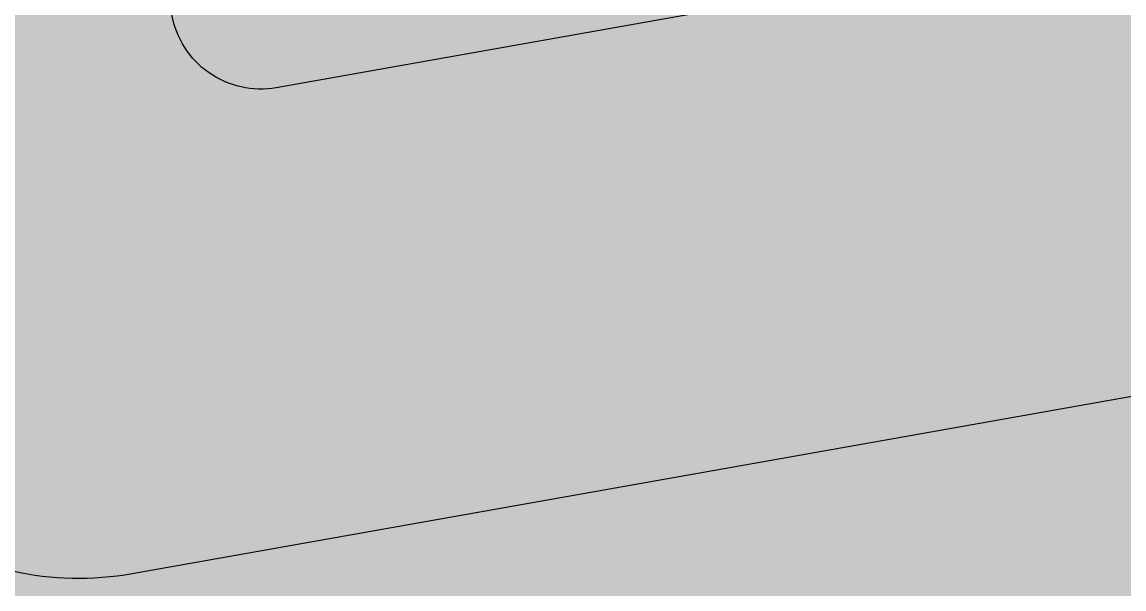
# Model space of a CAD drawing. Header units: millimetres. Extents: x 0 to 627661, y -95767 to 300888.
# Drawn here: x 508976.305 to 508980.036, y 25965.265 to 25967.183 of the extents above; entities that cross this region are included whole.
import ezdxf
from ezdxf.enums import TextEntityAlignment as Align

# ---------------------------------------------------------------- set-up
doc = ezdxf.new("R2018")
doc.units = ezdxf.units.MM
for name, color, linetype, lineweight in [('АР_Маркер экспликации', 239, 'Continuous', 13), ('АР_Номер помещения', 250, 'Continuous', 9), ('АР_Размеры', 175, 'Continuous', 9), ('АР_Сущ Несущая стена', 250, 'Continuous', 50)]:
    doc.layers.add(name, color=color, linetype=linetype, lineweight=lineweight)
doc.layers.add('АР_Названия помещений', color=124, linetype='Continuous', lineweight=5, plot=False)
doc.layers.add('АР_Помещения_площадь', color=19, linetype='Continuous', lineweight=9, plot=False)
doc.styles.add('ISOCPEUR', font='', dxfattribs={"height": 250})
doc.styles.get("Standard").update_dxf_attribs({"font": 'GOST.TTF'})
doc.styles.get('ISOCPEUR').set_extended_font_data('ISOCPEUR', italic=True)

# ---------------------------------------------------------------- blocks, each defined once
blk = doc.blocks.new('*U236')
at = {"color": 7, "style": 'ISOCPEUR', "width": 0.7, "flags": 1}
blk.add_attdef('КАТЕГОРИЯ', (-499.1655, -2092.1864), '', height=250, dxfattribs=at)
at = {"layer": 'АР_Номер помещения', "color": 7, "style": 'ISOCPEUR', "width": 0.7}
blk.add_attdef('НОМЕР_ПОМЕЩЕНИЯ', text='', height=300, dxfattribs=at).set_placement((-13874.5004, 6637.5515), align=Align.MIDDLE_CENTER)
at = {"layer": 'АР_Помещения_площадь', "color": 7, "lineweight": 30, "width": 0.7, "flags": 104}
blk.add_attdef('ИМЯ_ПОМЕЩЕНИЯ', text='', height=100, dxfattribs=at).set_placement((157.6277, 1217.1414), align=Align.MIDDLE_CENTER)
at = {"layer": 'АР_Помещения_площадь', "color": 7, "style": 'ISOCPEUR', "width": 0.7}
blk.add_attdef('ПЛОЩАДЬ_ПОМЕЩЕНИЯ', text='', height=200, dxfattribs=at).set_placement((-12654.5821, 407.6716), align=Align.MIDDLE_RIGHT)
blk = doc.blocks.new('*U234')
at = {"color": 7, "style": 'ISOCPEUR', "width": 0.7, "flags": 1}
blk.add_attdef('КАТЕГОРИЯ', (-499.1655, -2092.1864), '', height=250, dxfattribs=at)
at = {"layer": 'АР_Номер помещения', "color": 7, "style": 'ISOCPEUR', "width": 0.7}
blk.add_attdef('НОМЕР_ПОМЕЩЕНИЯ', text='', height=300, dxfattribs=at).set_placement((-17424.9012, 1870.773), align=Align.MIDDLE_CENTER)
at = {"layer": 'АР_Помещения_площадь', "color": 7, "lineweight": 30, "width": 0.7, "flags": 104}
blk.add_attdef('ИМЯ_ПОМЕЩЕНИЯ', text='', height=100, dxfattribs=at).set_placement((157.6277, 1217.1414), align=Align.MIDDLE_CENTER)
at = {"layer": 'АР_Помещения_площадь', "color": 7, "style": 'ISOCPEUR', "width": 0.7}
blk.add_attdef('ПЛОЩАДЬ_ПОМЕЩЕНИЯ', text='', height=200, dxfattribs=at).set_placement((-12452.8113, 399.3563), align=Align.MIDDLE_RIGHT)

msp = doc.modelspace()

# ---------------------------------------------------------------- linework, layer by layer
at = {"layer": 'АР_Размеры', "color": 5, "lineweight": 9, "ltscale": 100, "transparency": 33554687}
for points in [[(508983.7685, 25968.1311), (508977.1657, 25966.9609, -0.414362), (508976.8124, 25967.2078), (508976.4081, 25969.4888), (508977.3685, 25969.659), (508977.2621, 25970.2592), (508976.6968, 25970.6544), (508937.0747, 25963.6318)], [(508983.7685, 25968.1311), (508977.1657, 25966.9609, -0.414362), (508976.8124, 25967.2078), (508976.4081, 25969.4888), (508977.3685, 25969.659), (508977.2621, 25970.2592), (508976.6968, 25970.6544), (508937.0747, 25963.6318)], [(508983.7685, 25968.1311), (508977.1657, 25966.9609, -0.414362), (508976.8124, 25967.2078), (508976.4081, 25969.4888), (508977.3685, 25969.659), (508977.2621, 25970.2592), (508976.6968, 25970.6544), (508937.0747, 25963.6318)], [(508983.7685, 25968.1311), (508977.1657, 25966.9609, -0.414362), (508976.8124, 25967.2078), (508976.4081, 25969.4888), (508977.3685, 25969.659), (508977.2621, 25970.2592), (508976.6968, 25970.6544), (508937.0747, 25963.6318)], [(508983.7685, 25968.1311), (508977.1657, 25966.9609, -0.414362), (508976.8124, 25967.2078), (508976.4081, 25969.4888), (508977.3685, 25969.659), (508977.2621, 25970.2592), (508976.6968, 25970.6544), (508937.0747, 25963.6318)], [(508983.7685, 25968.1311), (508977.1657, 25966.9609, -0.414362), (508976.8124, 25967.2078), (508976.4081, 25969.4888), (508977.3685, 25969.659), (508977.2621, 25970.2592), (508976.6968, 25970.6544), (508937.0747, 25963.6318)], [(508983.7685, 25968.1311), (508977.1657, 25966.9609, -0.414362), (508976.8124, 25967.2078), (508976.4081, 25969.4888), (508977.3685, 25969.659), (508977.2621, 25970.2592), (508976.6968, 25970.6544), (508937.0747, 25963.6318)], [(508983.7685, 25968.1311), (508977.1657, 25966.9609, -0.414362), (508976.8124, 25967.2078), (508976.4081, 25969.4888), (508977.3685, 25969.659), (508977.2621, 25970.2592), (508976.6968, 25970.6544), (508937.0747, 25963.6318)], [(508983.7685, 25968.1311), (508977.1657, 25966.9609, -0.414362), (508976.8124, 25967.2078), (508976.4081, 25969.4888), (508977.3685, 25969.659), (508977.2621, 25970.2592), (508976.6968, 25970.6544), (508937.0747, 25963.6318)], [(508983.7685, 25968.1311), (508977.1657, 25966.9609, -0.414362), (508976.8124, 25967.2078), (508976.4081, 25969.4888), (508977.3685, 25969.659), (508977.2621, 25970.2592), (508976.6968, 25970.6544), (508937.0747, 25963.6318)], [(508983.7685, 25968.1311), (508977.1657, 25966.9609, -0.414362), (508976.8124, 25967.2078), (508976.4081, 25969.4888), (508977.3685, 25969.659), (508977.2621, 25970.2592), (508976.6968, 25970.6544), (508937.0747, 25963.6318)], [(508983.7685, 25968.1311), (508977.1657, 25966.9609, -0.414362), (508976.8124, 25967.2078), (508976.4081, 25969.4888), (508977.3685, 25969.659), (508977.2621, 25970.2592), (508976.6968, 25970.6544), (508937.0747, 25963.6318)], [(508983.7685, 25968.1311), (508977.1657, 25966.9609, -0.414362), (508976.8124, 25967.2078), (508976.4081, 25969.4888), (508977.3685, 25969.659), (508977.2621, 25970.2592), (508976.6968, 25970.6544), (508937.0747, 25963.6318)], [(508983.7685, 25968.1311), (508977.1657, 25966.9609, -0.414362), (508976.8124, 25967.2078), (508976.4081, 25969.4888), (508977.3685, 25969.659), (508977.2621, 25970.2592), (508976.6968, 25970.6544), (508937.0747, 25963.6318)], [(508983.7685, 25968.1311), (508977.1657, 25966.9609, -0.414362), (508976.8124, 25967.2078), (508976.4081, 25969.4888), (508977.3685, 25969.659), (508977.2621, 25970.2592), (508976.6968, 25970.6544), (508937.0747, 25963.6318)], [(508983.7685, 25968.1311), (508977.1657, 25966.9609, -0.414362), (508976.8124, 25967.2078), (508976.4081, 25969.4888), (508977.3685, 25969.659), (508977.2621, 25970.2592), (508976.6968, 25970.6544), (508937.0747, 25963.6318)], [(508983.7685, 25968.1311), (508977.1657, 25966.9609, -0.414362), (508976.8124, 25967.2078), (508976.4081, 25969.4888), (508977.3685, 25969.659), (508977.2621, 25970.2592), (508976.6968, 25970.6544), (508937.0747, 25963.6318)], [(508983.7685, 25968.1311), (508977.1657, 25966.9609, -0.414362), (508976.8124, 25967.2078), (508976.4081, 25969.4888), (508977.3685, 25969.659), (508977.2621, 25970.2592), (508976.6968, 25970.6544), (508937.0747, 25963.6318)], [(508983.7685, 25968.1311), (508977.1657, 25966.9609, -0.414362), (508976.8124, 25967.2078), (508976.4081, 25969.4888), (508977.3685, 25969.659), (508977.2621, 25970.2592), (508976.6968, 25970.6544), (508937.0747, 25963.6318)], [(508983.7685, 25968.1311), (508977.1657, 25966.9609, -0.414362), (508976.8124, 25967.2078), (508976.4081, 25969.4888), (508977.3685, 25969.659), (508977.2621, 25970.2592), (508976.6968, 25970.6544), (508937.0747, 25963.6318)], [(508983.7685, 25968.1311), (508977.1657, 25966.9609, -0.414362), (508976.8124, 25967.2078), (508976.4081, 25969.4888), (508977.3685, 25969.659), (508977.2621, 25970.2592), (508976.6968, 25970.6544), (508937.0747, 25963.6318)], [(508983.7685, 25968.1311), (508977.1657, 25966.9609, -0.414362), (508976.8124, 25967.2078), (508976.4081, 25969.4888), (508977.3685, 25969.659), (508977.2621, 25970.2592), (508976.6968, 25970.6544), (508937.0747, 25963.6318)], [(508983.7685, 25968.1311), (508977.1657, 25966.9609, -0.414362), (508976.8124, 25967.2078), (508976.4081, 25969.4888), (508977.3685, 25969.659), (508977.2621, 25970.2592), (508976.6968, 25970.6544), (508937.0747, 25963.6318)], [(508983.7685, 25968.1311), (508977.1657, 25966.9609, -0.414362), (508976.8124, 25967.2078), (508976.4081, 25969.4888), (508977.3685, 25969.659), (508977.2621, 25970.2592), (508976.6968, 25970.6544), (508937.0747, 25963.6318)], [(508983.7685, 25968.1311), (508977.1657, 25966.9609, -0.414362), (508976.8124, 25967.2078), (508976.4081, 25969.4888), (508977.3685, 25969.659), (508977.2621, 25970.2592), (508976.6968, 25970.6544), (508937.0747, 25963.6318)], [(508983.7685, 25968.1311), (508977.1657, 25966.9609, -0.414362), (508976.8124, 25967.2078), (508976.4081, 25969.4888), (508977.3685, 25969.659), (508977.2621, 25970.2592), (508976.6968, 25970.6544), (508937.0747, 25963.6318)], [(508983.7685, 25968.1311), (508977.1657, 25966.9609, -0.414362), (508976.8124, 25967.2078), (508976.4081, 25969.4888), (508977.3685, 25969.659), (508977.2621, 25970.2592), (508976.6968, 25970.6544), (508937.0747, 25963.6318)], [(508983.7685, 25968.1311), (508977.1657, 25966.9609, -0.414362), (508976.8124, 25967.2078), (508976.4081, 25969.4888), (508977.3685, 25969.659), (508977.2621, 25970.2592), (508976.6968, 25970.6544), (508937.0747, 25963.6318)], [(508983.7685, 25968.1311), (508977.1657, 25966.9609, -0.414362), (508976.8124, 25967.2078), (508976.4081, 25969.4888), (508977.3685, 25969.659), (508977.2621, 25970.2592), (508976.6968, 25970.6544), (508937.0747, 25963.6318)], [(508983.7685, 25968.1311), (508977.1657, 25966.9609, -0.414362), (508976.8124, 25967.2078), (508976.4081, 25969.4888), (508977.3685, 25969.659), (508977.2621, 25970.2592), (508976.6968, 25970.6544), (508937.0747, 25963.6318)], [(508983.7685, 25968.1311), (508977.1657, 25966.9609, -0.414362), (508976.8124, 25967.2078), (508976.4081, 25969.4888), (508977.3685, 25969.659), (508977.2621, 25970.2592), (508976.6968, 25970.6544), (508937.0747, 25963.6318)], [(508983.7685, 25968.1311), (508977.1657, 25966.9609, -0.414362), (508976.8124, 25967.2078), (508976.4081, 25969.4888), (508977.3685, 25969.659), (508977.2621, 25970.2592), (508976.6968, 25970.6544), (508937.0747, 25963.6318)], [(508983.7685, 25968.1311), (508977.1657, 25966.9609, -0.414362), (508976.8124, 25967.2078), (508976.4081, 25969.4888), (508977.3685, 25969.659), (508977.2621, 25970.2592), (508976.6968, 25970.6544), (508937.0747, 25963.6318)], [(508983.7685, 25968.1311), (508977.1657, 25966.9609, -0.414362), (508976.8124, 25967.2078), (508976.4081, 25969.4888), (508977.3685, 25969.659), (508977.2621, 25970.2592), (508976.6968, 25970.6544), (508937.0747, 25963.6318)], [(508983.7685, 25968.1311), (508977.1657, 25966.9609, -0.414362), (508976.8124, 25967.2078), (508976.4081, 25969.4888), (508977.3685, 25969.659), (508977.2621, 25970.2592), (508976.6968, 25970.6544), (508937.0747, 25963.6318)], [(508983.7685, 25968.1311), (508977.1657, 25966.9609, -0.414362), (508976.8124, 25967.2078), (508976.4081, 25969.4888), (508977.3685, 25969.659), (508977.2621, 25970.2592), (508976.6968, 25970.6544), (508937.0747, 25963.6318)], [(508983.7685, 25968.1311), (508977.1657, 25966.9609, -0.414362), (508976.8124, 25967.2078), (508976.4081, 25969.4888), (508977.3685, 25969.659), (508977.2621, 25970.2592), (508976.6968, 25970.6544), (508937.0747, 25963.6318)], [(508983.7685, 25968.1311), (508977.1657, 25966.9609, -0.414362), (508976.8124, 25967.2078), (508976.4081, 25969.4888), (508977.3685, 25969.659), (508977.2621, 25970.2592), (508976.6968, 25970.6544), (508937.0747, 25963.6318)], [(508983.7685, 25968.1311), (508977.1657, 25966.9609, -0.414362), (508976.8124, 25967.2078), (508976.4081, 25969.4888), (508977.3685, 25969.659), (508977.2621, 25970.2592), (508976.6968, 25970.6544), (508937.0747, 25963.6318)], [(508983.7685, 25968.1311), (508977.1657, 25966.9609, -0.414362), (508976.8124, 25967.2078), (508976.4081, 25969.4888), (508977.3685, 25969.659), (508977.2621, 25970.2592), (508976.6968, 25970.6544), (508937.0747, 25963.6318)], [(508983.7685, 25968.1311), (508977.1657, 25966.9609, -0.414362), (508976.8124, 25967.2078), (508976.4081, 25969.4888), (508977.3685, 25969.659), (508977.2621, 25970.2592), (508976.6968, 25970.6544), (508937.0747, 25963.6318)], [(508983.7685, 25968.1311), (508977.1657, 25966.9609, -0.414362), (508976.8124, 25967.2078), (508976.4081, 25969.4888), (508977.3685, 25969.659), (508977.2621, 25970.2592), (508976.6968, 25970.6544), (508937.0747, 25963.6318)], [(508983.7685, 25968.1311), (508977.1657, 25966.9609, -0.414362), (508976.8124, 25967.2078), (508976.4081, 25969.4888), (508977.3685, 25969.659), (508977.2621, 25970.2592), (508976.6968, 25970.6544), (508937.0747, 25963.6318)], [(508983.7685, 25968.1311), (508977.1657, 25966.9609, -0.414362), (508976.8124, 25967.2078), (508976.4081, 25969.4888), (508977.3685, 25969.659), (508977.2621, 25970.2592), (508976.6968, 25970.6544), (508937.0747, 25963.6318)], [(508983.7685, 25968.1311), (508977.1657, 25966.9609, -0.414362), (508976.8124, 25967.2078), (508976.4081, 25969.4888), (508977.3685, 25969.659), (508977.2621, 25970.2592), (508976.6968, 25970.6544), (508937.0747, 25963.6318)], [(508983.7685, 25968.1311), (508977.1657, 25966.9609, -0.414362), (508976.8124, 25967.2078), (508976.4081, 25969.4888), (508977.3685, 25969.659), (508977.2621, 25970.2592), (508976.6968, 25970.6544), (508937.0747, 25963.6318)], [(508983.7685, 25968.1311), (508977.1657, 25966.9609, -0.414362), (508976.8124, 25967.2078), (508976.4081, 25969.4888), (508977.3685, 25969.659), (508977.2621, 25970.2592), (508976.6968, 25970.6544), (508937.0747, 25963.6318)], [(508983.7685, 25968.1311), (508977.1657, 25966.9609, -0.414362), (508976.8124, 25967.2078), (508976.4081, 25969.4888), (508977.3685, 25969.659), (508977.2621, 25970.2592), (508976.6968, 25970.6544), (508937.0747, 25963.6318)], [(508983.7685, 25968.1311), (508977.1657, 25966.9609, -0.414362), (508976.8124, 25967.2078), (508976.4081, 25969.4888), (508977.3685, 25969.659), (508977.2621, 25970.2592), (508976.6968, 25970.6544), (508937.0747, 25963.6318)], [(508983.7685, 25968.1311), (508977.1657, 25966.9609, -0.414362), (508976.8124, 25967.2078), (508976.4081, 25969.4888), (508977.3685, 25969.659), (508977.2621, 25970.2592), (508976.6968, 25970.6544), (508937.0747, 25963.6318)], [(508983.7685, 25968.1311), (508977.1657, 25966.9609, -0.414362), (508976.8124, 25967.2078), (508976.4081, 25969.4888), (508977.3685, 25969.659), (508977.2621, 25970.2592), (508976.6968, 25970.6544), (508937.0747, 25963.6318)], [(508983.7685, 25968.1311), (508977.1657, 25966.9609, -0.414362), (508976.8124, 25967.2078), (508976.4081, 25969.4888), (508977.3685, 25969.659), (508977.2621, 25970.2592), (508976.6968, 25970.6544), (508937.0747, 25963.6318)], [(508983.7685, 25968.1311), (508977.1657, 25966.9609, -0.414362), (508976.8124, 25967.2078), (508976.4081, 25969.4888), (508977.3685, 25969.659), (508977.2621, 25970.2592), (508976.6968, 25970.6544), (508937.0747, 25963.6318)], [(508983.7685, 25968.1311), (508977.1657, 25966.9609, -0.414362), (508976.8124, 25967.2078), (508976.4081, 25969.4888), (508977.3685, 25969.659), (508977.2621, 25970.2592), (508976.6968, 25970.6544), (508937.0747, 25963.6318)], [(508983.7685, 25968.1311), (508977.1657, 25966.9609, -0.414362), (508976.8124, 25967.2078), (508976.4081, 25969.4888), (508977.3685, 25969.659), (508977.2621, 25970.2592), (508976.6968, 25970.6544), (508937.0747, 25963.6318)], [(508983.7685, 25968.1311), (508977.1657, 25966.9609, -0.414362), (508976.8124, 25967.2078), (508976.4081, 25969.4888), (508977.3685, 25969.659), (508977.2621, 25970.2592), (508976.6968, 25970.6544), (508937.0747, 25963.6318)], [(508983.7685, 25968.1311), (508977.1657, 25966.9609, -0.414362), (508976.8124, 25967.2078), (508976.4081, 25969.4888), (508977.3685, 25969.659), (508977.2621, 25970.2592), (508976.6968, 25970.6544), (508937.0747, 25963.6318)], [(508983.7685, 25968.1311), (508977.1657, 25966.9609, -0.414362), (508976.8124, 25967.2078), (508976.4081, 25969.4888), (508977.3685, 25969.659), (508977.2621, 25970.2592), (508976.6968, 25970.6544), (508937.0747, 25963.6318)], [(508983.7685, 25968.1311), (508977.1657, 25966.9609, -0.414362), (508976.8124, 25967.2078), (508976.4081, 25969.4888), (508977.3685, 25969.659), (508977.2621, 25970.2592), (508976.6968, 25970.6544), (508937.0747, 25963.6318)], [(508983.7685, 25968.1311), (508977.1657, 25966.9609, -0.414362), (508976.8124, 25967.2078), (508976.4081, 25969.4888), (508977.3685, 25969.659), (508977.2621, 25970.2592), (508976.6968, 25970.6544), (508937.0747, 25963.6318)], [(508983.7685, 25968.1311), (508977.1657, 25966.9609, -0.414362), (508976.8124, 25967.2078), (508976.4081, 25969.4888), (508977.3685, 25969.659), (508977.2621, 25970.2592), (508976.6968, 25970.6544), (508937.0747, 25963.6318)], [(508983.7685, 25968.1311), (508977.1657, 25966.9609, -0.414362), (508976.8124, 25967.2078), (508976.4081, 25969.4888), (508977.3685, 25969.659), (508977.2621, 25970.2592), (508976.6968, 25970.6544), (508937.0747, 25963.6318)], [(508983.7685, 25968.1311), (508977.1657, 25966.9609, -0.414362), (508976.8124, 25967.2078), (508976.4081, 25969.4888), (508977.3685, 25969.659), (508977.2621, 25970.2592), (508976.6968, 25970.6544), (508937.0747, 25963.6318)], [(508983.7685, 25968.1311), (508977.1657, 25966.9609, -0.414362), (508976.8124, 25967.2078), (508976.4081, 25969.4888), (508977.3685, 25969.659), (508977.2621, 25970.2592), (508976.6968, 25970.6544), (508937.0747, 25963.6318)], [(508983.7685, 25968.1311), (508977.1657, 25966.9609, -0.414362), (508976.8124, 25967.2078), (508976.4081, 25969.4888), (508977.3685, 25969.659), (508977.2621, 25970.2592), (508976.6968, 25970.6544), (508937.0747, 25963.6318)], [(508983.7685, 25968.1311), (508977.1657, 25966.9609, -0.414362), (508976.8124, 25967.2078), (508976.4081, 25969.4888), (508977.3685, 25969.659), (508977.2621, 25970.2592), (508976.6968, 25970.6544), (508937.0747, 25963.6318)], [(508983.7685, 25968.1311), (508977.1657, 25966.9609, -0.414362), (508976.8124, 25967.2078), (508976.4081, 25969.4888), (508977.3685, 25969.659), (508977.2621, 25970.2592), (508976.6968, 25970.6544), (508937.0747, 25963.6318)], [(508983.7685, 25968.1311), (508977.1657, 25966.9609, -0.414362), (508976.8124, 25967.2078), (508976.4081, 25969.4888), (508977.3685, 25969.659), (508977.2621, 25970.2592), (508976.6968, 25970.6544), (508937.0747, 25963.6318)], [(508983.7685, 25968.1311), (508977.1657, 25966.9609, -0.414362), (508976.8124, 25967.2078), (508976.4081, 25969.4888), (508977.3685, 25969.659), (508977.2621, 25970.2592), (508976.6968, 25970.6544), (508937.0747, 25963.6318)], [(508983.7685, 25968.1311), (508977.1657, 25966.9609, -0.414362), (508976.8124, 25967.2078), (508976.4081, 25969.4888), (508977.3685, 25969.659), (508977.2621, 25970.2592), (508976.6968, 25970.6544), (508937.0747, 25963.6318)], [(508983.7685, 25968.1311), (508977.1657, 25966.9609, -0.414362), (508976.8124, 25967.2078), (508976.4081, 25969.4888), (508977.3685, 25969.659), (508977.2621, 25970.2592), (508976.6968, 25970.6544), (508937.0747, 25963.6318)], [(508983.7685, 25968.1311), (508977.1657, 25966.9609, -0.414362), (508976.8124, 25967.2078), (508976.4081, 25969.4888), (508977.3685, 25969.659), (508977.2621, 25970.2592), (508976.6968, 25970.6544), (508937.0747, 25963.6318)], [(508983.7685, 25968.1311), (508977.1657, 25966.9609, -0.414362), (508976.8124, 25967.2078), (508976.4081, 25969.4888), (508977.3685, 25969.659), (508977.2621, 25970.2592), (508976.6968, 25970.6544), (508937.0747, 25963.6318)], [(508983.7685, 25968.1311), (508977.1657, 25966.9609, -0.414362), (508976.8124, 25967.2078), (508976.4081, 25969.4888), (508977.3685, 25969.659), (508977.2621, 25970.2592), (508976.6968, 25970.6544), (508937.0747, 25963.6318)], [(508983.7685, 25968.1311), (508977.1657, 25966.9609, -0.414362), (508976.8124, 25967.2078), (508976.4081, 25969.4888), (508977.3685, 25969.659), (508977.2621, 25970.2592), (508976.6968, 25970.6544), (508937.0747, 25963.6318)], [(508983.7685, 25968.1311), (508977.1657, 25966.9609, -0.414362), (508976.8124, 25967.2078), (508976.4081, 25969.4888), (508977.3685, 25969.659), (508977.2621, 25970.2592), (508976.6968, 25970.6544), (508937.0747, 25963.6318)], [(508983.7685, 25968.1311), (508977.1657, 25966.9609, -0.414362), (508976.8124, 25967.2078), (508976.4081, 25969.4888), (508977.3685, 25969.659), (508977.2621, 25970.2592), (508976.6968, 25970.6544), (508937.0747, 25963.6318)], [(508983.7685, 25968.1311), (508977.1657, 25966.9609, -0.414362), (508976.8124, 25967.2078), (508976.4081, 25969.4888), (508977.3685, 25969.659), (508977.2621, 25970.2592), (508976.6968, 25970.6544), (508937.0747, 25963.6318)], [(508983.7685, 25968.1311), (508977.1657, 25966.9609, -0.414362), (508976.8124, 25967.2078), (508976.4081, 25969.4888), (508977.3685, 25969.659), (508977.2621, 25970.2592), (508976.6968, 25970.6544), (508937.0747, 25963.6318)], [(508983.7685, 25968.1311), (508977.1657, 25966.9609, -0.414362), (508976.8124, 25967.2078), (508976.4081, 25969.4888), (508977.3685, 25969.659), (508977.2621, 25970.2592), (508976.6968, 25970.6544), (508937.0747, 25963.6318)], [(508983.7685, 25968.1311), (508977.1657, 25966.9609, -0.414362), (508976.8124, 25967.2078), (508976.4081, 25969.4888), (508977.3685, 25969.659), (508977.2621, 25970.2592), (508976.6968, 25970.6544), (508937.0747, 25963.6318)], [(508983.7685, 25968.1311), (508977.1657, 25966.9609, -0.414362), (508976.8124, 25967.2078), (508976.4081, 25969.4888), (508977.3685, 25969.659), (508977.2621, 25970.2592), (508976.6968, 25970.6544), (508937.0747, 25963.6318)], [(508983.7685, 25968.1311), (508977.1657, 25966.9609, -0.414362), (508976.8124, 25967.2078), (508976.4081, 25969.4888), (508977.3685, 25969.659), (508977.2621, 25970.2592), (508976.6968, 25970.6544), (508937.0747, 25963.6318)], [(508983.7685, 25968.1311), (508977.1657, 25966.9609, -0.414362), (508976.8124, 25967.2078), (508976.4081, 25969.4888), (508977.3685, 25969.659), (508977.2621, 25970.2592), (508976.6968, 25970.6544), (508937.0747, 25963.6318)], [(508983.7685, 25968.1311), (508977.1657, 25966.9609, -0.414362), (508976.8124, 25967.2078), (508976.4081, 25969.4888), (508977.3685, 25969.659), (508977.2621, 25970.2592), (508976.6968, 25970.6544), (508937.0747, 25963.6318)], [(508983.7685, 25968.1311), (508977.1657, 25966.9609, -0.414362), (508976.8124, 25967.2078), (508976.4081, 25969.4888), (508977.3685, 25969.659), (508977.2621, 25970.2592), (508976.6968, 25970.6544), (508937.0747, 25963.6318)], [(508983.7685, 25968.1311), (508977.1657, 25966.9609, -0.414362), (508976.8124, 25967.2078), (508976.4081, 25969.4888), (508977.3685, 25969.659), (508977.2621, 25970.2592), (508976.6968, 25970.6544), (508937.0747, 25963.6318)], [(508983.7685, 25968.1311), (508977.1657, 25966.9609, -0.414362), (508976.8124, 25967.2078), (508976.4081, 25969.4888), (508977.3685, 25969.659), (508977.2621, 25970.2592), (508976.6968, 25970.6544), (508937.0747, 25963.6318)], [(508983.7685, 25968.1311), (508977.1657, 25966.9609, -0.414362), (508976.8124, 25967.2078), (508976.4081, 25969.4888), (508977.3685, 25969.659), (508977.2621, 25970.2592), (508976.6968, 25970.6544), (508937.0747, 25963.6318)], [(508983.7685, 25968.1311), (508977.1657, 25966.9609, -0.414362), (508976.8124, 25967.2078), (508976.4081, 25969.4888), (508977.3685, 25969.659), (508977.2621, 25970.2592), (508976.6968, 25970.6544), (508937.0747, 25963.6318)], [(508983.7685, 25968.1311), (508977.1657, 25966.9609, -0.414362), (508976.8124, 25967.2078), (508976.4081, 25969.4888), (508977.3685, 25969.659), (508977.2621, 25970.2592), (508976.6968, 25970.6544), (508937.0747, 25963.6318)], [(508983.7685, 25968.1311), (508977.1657, 25966.9609, -0.414362), (508976.8124, 25967.2078), (508976.4081, 25969.4888), (508977.3685, 25969.659), (508977.2621, 25970.2592), (508976.6968, 25970.6544), (508937.0747, 25963.6318)], [(508983.7685, 25968.1311), (508977.1657, 25966.9609, -0.414362), (508976.8124, 25967.2078), (508976.4081, 25969.4888), (508977.3685, 25969.659), (508977.2621, 25970.2592), (508976.6968, 25970.6544), (508937.0747, 25963.6318)], [(508983.7685, 25968.1311), (508977.1657, 25966.9609, -0.414362), (508976.8124, 25967.2078), (508976.4081, 25969.4888), (508977.3685, 25969.659), (508977.2621, 25970.2592), (508976.6968, 25970.6544), (508937.0747, 25963.6318)], [(508983.7685, 25968.1311), (508977.1657, 25966.9609, -0.414362), (508976.8124, 25967.2078), (508976.4081, 25969.4888), (508977.3685, 25969.659), (508977.2621, 25970.2592), (508976.6968, 25970.6544), (508937.0747, 25963.6318)], [(508983.7685, 25968.1311), (508977.1657, 25966.9609, -0.414362), (508976.8124, 25967.2078), (508976.4081, 25969.4888), (508977.3685, 25969.659), (508977.2621, 25970.2592), (508976.6968, 25970.6544), (508937.0747, 25963.6318)], [(508983.7685, 25968.1311), (508977.1657, 25966.9609, -0.414362), (508976.8124, 25967.2078), (508976.4081, 25969.4888), (508977.3685, 25969.659), (508977.2621, 25970.2592), (508976.6968, 25970.6544), (508937.0747, 25963.6318)], [(508983.7685, 25968.1311), (508977.1657, 25966.9609, -0.414362), (508976.8124, 25967.2078), (508976.4081, 25969.4888), (508977.3685, 25969.659), (508977.2621, 25970.2592), (508976.6968, 25970.6544), (508937.0747, 25963.6318)], [(508983.7685, 25968.1311), (508977.1657, 25966.9609, -0.414362), (508976.8124, 25967.2078), (508976.4081, 25969.4888), (508977.3685, 25969.659), (508977.2621, 25970.2592), (508976.6968, 25970.6544), (508937.0747, 25963.6318)], [(508983.7685, 25968.1311), (508977.1657, 25966.9609, -0.414362), (508976.8124, 25967.2078), (508976.4081, 25969.4888), (508977.3685, 25969.659), (508977.2621, 25970.2592), (508976.6968, 25970.6544), (508937.0747, 25963.6318)], [(508983.7685, 25968.1311), (508977.1657, 25966.9609, -0.414362), (508976.8124, 25967.2078), (508976.4081, 25969.4888), (508977.3685, 25969.659), (508977.2621, 25970.2592), (508976.6968, 25970.6544), (508937.0747, 25963.6318)], [(508983.7685, 25968.1311), (508977.1657, 25966.9609, -0.414362), (508976.8124, 25967.2078), (508976.4081, 25969.4888), (508977.3685, 25969.659), (508977.2621, 25970.2592), (508976.6968, 25970.6544), (508937.0747, 25963.6318)], [(508983.7685, 25968.1311), (508977.1657, 25966.9609, -0.414362), (508976.8124, 25967.2078), (508976.4081, 25969.4888), (508977.3685, 25969.659), (508977.2621, 25970.2592), (508976.6968, 25970.6544), (508937.0747, 25963.6318)], [(508983.7685, 25968.1311), (508977.1657, 25966.9609, -0.414362), (508976.8124, 25967.2078), (508976.4081, 25969.4888), (508977.3685, 25969.659), (508977.2621, 25970.2592), (508976.6968, 25970.6544), (508937.0747, 25963.6318)], [(508983.7685, 25968.1311), (508977.1657, 25966.9609, -0.414362), (508976.8124, 25967.2078), (508976.4081, 25969.4888), (508977.3685, 25969.659), (508977.2621, 25970.2592), (508976.6968, 25970.6544), (508937.0747, 25963.6318)], [(508983.7685, 25968.1311), (508977.1657, 25966.9609, -0.414362), (508976.8124, 25967.2078), (508976.4081, 25969.4888), (508977.3685, 25969.659), (508977.2621, 25970.2592), (508976.6968, 25970.6544), (508937.0747, 25963.6318)], [(508983.7685, 25968.1311), (508977.1657, 25966.9609, -0.414362), (508976.8124, 25967.2078), (508976.4081, 25969.4888), (508977.3685, 25969.659), (508977.2621, 25970.2592), (508976.6968, 25970.6544), (508937.0747, 25963.6318)], [(508983.7685, 25968.1311), (508977.1657, 25966.9609, -0.414362), (508976.8124, 25967.2078), (508976.4081, 25969.4888), (508977.3685, 25969.659), (508977.2621, 25970.2592), (508976.6968, 25970.6544), (508937.0747, 25963.6318)], [(508983.7685, 25968.1311), (508977.1657, 25966.9609, -0.414362), (508976.8124, 25967.2078), (508976.4081, 25969.4888), (508977.3685, 25969.659), (508977.2621, 25970.2592), (508976.6968, 25970.6544), (508937.0747, 25963.6318)], [(508983.7685, 25968.1311), (508977.1657, 25966.9609, -0.414362), (508976.8124, 25967.2078), (508976.4081, 25969.4888), (508977.3685, 25969.659), (508977.2621, 25970.2592), (508976.6968, 25970.6544), (508937.0747, 25963.6318)], [(508983.7685, 25968.1311), (508977.1657, 25966.9609, -0.414362), (508976.8124, 25967.2078), (508976.4081, 25969.4888), (508977.3685, 25969.659), (508977.2621, 25970.2592), (508976.6968, 25970.6544), (508937.0747, 25963.6318)], [(508983.7685, 25968.1311), (508977.1657, 25966.9609, -0.414362), (508976.8124, 25967.2078), (508976.4081, 25969.4888), (508977.3685, 25969.659), (508977.2621, 25970.2592), (508976.6968, 25970.6544), (508937.0747, 25963.6318)], [(508983.7685, 25968.1311), (508977.1657, 25966.9609, -0.414362), (508976.8124, 25967.2078), (508976.4081, 25969.4888), (508977.3685, 25969.659), (508977.2621, 25970.2592), (508976.6968, 25970.6544), (508937.0747, 25963.6318)], [(508983.7685, 25968.1311), (508977.1657, 25966.9609, -0.414362), (508976.8124, 25967.2078), (508976.4081, 25969.4888), (508977.3685, 25969.659), (508977.2621, 25970.2592), (508976.6968, 25970.6544), (508937.0747, 25963.6318)], [(508983.7685, 25968.1311), (508977.1657, 25966.9609, -0.414362), (508976.8124, 25967.2078), (508976.4081, 25969.4888), (508977.3685, 25969.659), (508977.2621, 25970.2592), (508976.6968, 25970.6544), (508937.0747, 25963.6318)], [(508983.7685, 25968.1311), (508977.1657, 25966.9609, -0.414362), (508976.8124, 25967.2078), (508976.4081, 25969.4888), (508977.3685, 25969.659), (508977.2621, 25970.2592), (508976.6968, 25970.6544), (508937.0747, 25963.6318)], [(508983.7685, 25968.1311), (508977.1657, 25966.9609, -0.414362), (508976.8124, 25967.2078), (508976.4081, 25969.4888), (508977.3685, 25969.659), (508977.2621, 25970.2592), (508976.6968, 25970.6544), (508937.0747, 25963.6318)], [(508983.7685, 25968.1311), (508977.1657, 25966.9609, -0.414362), (508976.8124, 25967.2078), (508976.4081, 25969.4888), (508977.3685, 25969.659), (508977.2621, 25970.2592), (508976.6968, 25970.6544), (508937.0747, 25963.6318)], [(508983.7685, 25968.1311), (508977.1657, 25966.9609, -0.414362), (508976.8124, 25967.2078), (508976.4081, 25969.4888), (508977.3685, 25969.659), (508977.2621, 25970.2592), (508976.6968, 25970.6544), (508937.0747, 25963.6318)], [(508983.7685, 25968.1311), (508977.1657, 25966.9609, -0.414362), (508976.8124, 25967.2078), (508976.4081, 25969.4888), (508977.3685, 25969.659), (508977.2621, 25970.2592), (508976.6968, 25970.6544), (508937.0747, 25963.6318)], [(508983.7685, 25968.1311), (508977.1657, 25966.9609, -0.414362), (508976.8124, 25967.2078), (508976.4081, 25969.4888), (508977.3685, 25969.659), (508977.2621, 25970.2592), (508976.6968, 25970.6544), (508937.0747, 25963.6318)], [(508983.7685, 25968.1311), (508977.1657, 25966.9609, -0.414362), (508976.8124, 25967.2078), (508976.4081, 25969.4888), (508977.3685, 25969.659), (508977.2621, 25970.2592), (508976.6968, 25970.6544), (508937.0747, 25963.6318)], [(508983.7685, 25968.1311), (508977.1657, 25966.9609, -0.414362), (508976.8124, 25967.2078), (508976.4081, 25969.4888), (508977.3685, 25969.659), (508977.2621, 25970.2592), (508976.6968, 25970.6544), (508937.0747, 25963.6318)], [(508983.7685, 25968.1311), (508977.1657, 25966.9609, -0.414362), (508976.8124, 25967.2078), (508976.4081, 25969.4888), (508977.3685, 25969.659), (508977.2621, 25970.2592), (508976.6968, 25970.6544), (508937.0747, 25963.6318)], [(508983.7685, 25968.1311), (508977.1657, 25966.9609, -0.414362), (508976.8124, 25967.2078), (508976.4081, 25969.4888), (508977.3685, 25969.659), (508977.2621, 25970.2592), (508976.6968, 25970.6544), (508937.0747, 25963.6318)], [(508983.7685, 25968.1311), (508977.1657, 25966.9609, -0.414362), (508976.8124, 25967.2078), (508976.4081, 25969.4888), (508977.3685, 25969.659), (508977.2621, 25970.2592), (508976.6968, 25970.6544), (508937.0747, 25963.6318)], [(508983.7685, 25968.1311), (508977.1657, 25966.9609, -0.414362), (508976.8124, 25967.2078), (508976.4081, 25969.4888), (508977.3685, 25969.659), (508977.2621, 25970.2592), (508976.6968, 25970.6544), (508937.0747, 25963.6318)], [(508983.7685, 25968.1311), (508977.1657, 25966.9609, -0.414362), (508976.8124, 25967.2078), (508976.4081, 25969.4888), (508977.3685, 25969.659), (508977.2621, 25970.2592), (508976.6968, 25970.6544), (508937.0747, 25963.6318)], [(508983.7685, 25968.1311), (508977.1657, 25966.9609, -0.414362), (508976.8124, 25967.2078), (508976.4081, 25969.4888), (508977.3685, 25969.659), (508977.2621, 25970.2592), (508976.6968, 25970.6544), (508937.0747, 25963.6318)], [(508983.7685, 25968.1311), (508977.1657, 25966.9609, -0.414362), (508976.8124, 25967.2078), (508976.4081, 25969.4888), (508977.3685, 25969.659), (508977.2621, 25970.2592), (508976.6968, 25970.6544), (508937.0747, 25963.6318)], [(508983.7685, 25968.1311), (508977.1657, 25966.9609, -0.414362), (508976.8124, 25967.2078), (508976.4081, 25969.4888), (508977.3685, 25969.659), (508977.2621, 25970.2592), (508976.6968, 25970.6544), (508937.0747, 25963.6318)], [(508983.7685, 25968.1311), (508977.1657, 25966.9609, -0.414362), (508976.8124, 25967.2078), (508976.4081, 25969.4888), (508977.3685, 25969.659), (508977.2621, 25970.2592), (508976.6968, 25970.6544), (508937.0747, 25963.6318)], [(508983.7685, 25968.1311), (508977.1657, 25966.9609, -0.414362), (508976.8124, 25967.2078), (508976.4081, 25969.4888), (508977.3685, 25969.659), (508977.2621, 25970.2592), (508976.6968, 25970.6544), (508937.0747, 25963.6318)], [(508983.7685, 25968.1311), (508977.1657, 25966.9609, -0.414362), (508976.8124, 25967.2078), (508976.4081, 25969.4888), (508977.3685, 25969.659), (508977.2621, 25970.2592), (508976.6968, 25970.6544), (508937.0747, 25963.6318)], [(508983.7685, 25968.1311), (508977.1657, 25966.9609, -0.414362), (508976.8124, 25967.2078), (508976.4081, 25969.4888), (508977.3685, 25969.659), (508977.2621, 25970.2592), (508976.6968, 25970.6544), (508937.0747, 25963.6318)], [(508983.7685, 25968.1311), (508977.1657, 25966.9609, -0.414362), (508976.8124, 25967.2078), (508976.4081, 25969.4888), (508977.3685, 25969.659), (508977.2621, 25970.2592), (508976.6968, 25970.6544), (508937.0747, 25963.6318)], [(508983.7685, 25968.1311), (508977.1657, 25966.9609, -0.414362), (508976.8124, 25967.2078), (508976.4081, 25969.4888), (508977.3685, 25969.659), (508977.2621, 25970.2592), (508976.6968, 25970.6544), (508937.0747, 25963.6318)], [(508983.7685, 25968.1311), (508977.1657, 25966.9609, -0.414362), (508976.8124, 25967.2078), (508976.4081, 25969.4888), (508977.3685, 25969.659), (508977.2621, 25970.2592), (508976.6968, 25970.6544), (508937.0747, 25963.6318)], [(508983.7685, 25968.1311), (508977.1657, 25966.9609, -0.414362), (508976.8124, 25967.2078), (508976.4081, 25969.4888), (508977.3685, 25969.659), (508977.2621, 25970.2592), (508976.6968, 25970.6544), (508937.0747, 25963.6318)], [(508983.7685, 25968.1311), (508977.1657, 25966.9609, -0.414362), (508976.8124, 25967.2078), (508976.4081, 25969.4888), (508977.3685, 25969.659), (508977.2621, 25970.2592), (508976.6968, 25970.6544), (508937.0747, 25963.6318)], [(508983.7685, 25968.1311), (508977.1657, 25966.9609, -0.414362), (508976.8124, 25967.2078), (508976.4081, 25969.4888), (508977.3685, 25969.659), (508977.2621, 25970.2592), (508976.6968, 25970.6544), (508937.0747, 25963.6318)], [(508983.7685, 25968.1311), (508977.1657, 25966.9609, -0.414362), (508976.8124, 25967.2078), (508976.4081, 25969.4888), (508977.3685, 25969.659), (508977.2621, 25970.2592), (508976.6968, 25970.6544), (508937.0747, 25963.6318)], [(508983.7685, 25968.1311), (508977.1657, 25966.9609, -0.414362), (508976.8124, 25967.2078), (508976.4081, 25969.4888), (508977.3685, 25969.659), (508977.2621, 25970.2592), (508976.6968, 25970.6544), (508937.0747, 25963.6318)], [(508983.7685, 25968.1311), (508977.1657, 25966.9609, -0.414362), (508976.8124, 25967.2078), (508976.4081, 25969.4888), (508977.3685, 25969.659), (508977.2621, 25970.2592), (508976.6968, 25970.6544), (508937.0747, 25963.6318)], [(508983.7685, 25968.1311), (508977.1657, 25966.9609, -0.414362), (508976.8124, 25967.2078), (508976.4081, 25969.4888), (508977.3685, 25969.659), (508977.2621, 25970.2592), (508976.6968, 25970.6544), (508937.0747, 25963.6318)], [(508983.7685, 25968.1311), (508977.1657, 25966.9609, -0.414362), (508976.8124, 25967.2078), (508976.4081, 25969.4888), (508977.3685, 25969.659), (508977.2621, 25970.2592), (508976.6968, 25970.6544), (508937.0747, 25963.6318)], [(508983.7685, 25968.1311), (508977.1657, 25966.9609, -0.414362), (508976.8124, 25967.2078), (508976.4081, 25969.4888), (508977.3685, 25969.659), (508977.2621, 25970.2592), (508976.6968, 25970.6544), (508937.0747, 25963.6318)], [(508983.7685, 25968.1311), (508977.1657, 25966.9609, -0.414362), (508976.8124, 25967.2078), (508976.4081, 25969.4888), (508977.3685, 25969.659), (508977.2621, 25970.2592), (508976.6968, 25970.6544), (508937.0747, 25963.6318)], [(508983.7685, 25968.1311), (508977.1657, 25966.9609, -0.414362), (508976.8124, 25967.2078), (508976.4081, 25969.4888), (508977.3685, 25969.659), (508977.2621, 25970.2592), (508976.6968, 25970.6544), (508937.0747, 25963.6318)], [(508983.7685, 25968.1311), (508977.1657, 25966.9609, -0.414362), (508976.8124, 25967.2078), (508976.4081, 25969.4888), (508977.3685, 25969.659), (508977.2621, 25970.2592), (508976.6968, 25970.6544), (508937.0747, 25963.6318)], [(508983.7685, 25968.1311), (508977.1657, 25966.9609, -0.414362), (508976.8124, 25967.2078), (508976.4081, 25969.4888), (508977.3685, 25969.659), (508977.2621, 25970.2592), (508976.6968, 25970.6544), (508937.0747, 25963.6318)], [(508983.7685, 25968.1311), (508977.1657, 25966.9609, -0.414362), (508976.8124, 25967.2078), (508976.4081, 25969.4888), (508977.3685, 25969.659), (508977.2621, 25970.2592), (508976.6968, 25970.6544), (508937.0747, 25963.6318)], [(508983.7685, 25968.1311), (508977.1657, 25966.9609, -0.414362), (508976.8124, 25967.2078), (508976.4081, 25969.4888), (508977.3685, 25969.659), (508977.2621, 25970.2592), (508976.6968, 25970.6544), (508937.0747, 25963.6318)], [(508983.7685, 25968.1311), (508977.1657, 25966.9609, -0.414362), (508976.8124, 25967.2078), (508976.4081, 25969.4888), (508977.3685, 25969.659), (508977.2621, 25970.2592), (508976.6968, 25970.6544), (508937.0747, 25963.6318)], [(508983.7685, 25968.1311), (508977.1657, 25966.9609, -0.414362), (508976.8124, 25967.2078), (508976.4081, 25969.4888), (508977.3685, 25969.659), (508977.2621, 25970.2592), (508976.6968, 25970.6544), (508937.0747, 25963.6318)], [(508983.7685, 25968.1311), (508977.1657, 25966.9609, -0.414362), (508976.8124, 25967.2078), (508976.4081, 25969.4888), (508977.3685, 25969.659), (508977.2621, 25970.2592), (508976.6968, 25970.6544), (508937.0747, 25963.6318)], [(508983.7685, 25968.1311), (508977.1657, 25966.9609, -0.414362), (508976.8124, 25967.2078), (508976.4081, 25969.4888), (508977.3685, 25969.659), (508977.2621, 25970.2592), (508976.6968, 25970.6544), (508937.0747, 25963.6318)], [(508983.7685, 25968.1311), (508977.1657, 25966.9609, -0.414362), (508976.8124, 25967.2078), (508976.4081, 25969.4888), (508977.3685, 25969.659), (508977.2621, 25970.2592), (508976.6968, 25970.6544), (508937.0747, 25963.6318)], [(508983.7685, 25968.1311), (508977.1657, 25966.9609, -0.414362), (508976.8124, 25967.2078), (508976.4081, 25969.4888), (508977.3685, 25969.659), (508977.2621, 25970.2592), (508976.6968, 25970.6544), (508937.0747, 25963.6318)], [(508983.7685, 25968.1311), (508977.1657, 25966.9609, -0.414362), (508976.8124, 25967.2078), (508976.4081, 25969.4888), (508977.3685, 25969.659), (508977.2621, 25970.2592), (508976.6968, 25970.6544), (508937.0747, 25963.6318)], [(508983.7685, 25968.1311), (508977.1657, 25966.9609, -0.414362), (508976.8124, 25967.2078), (508976.4081, 25969.4888), (508977.3685, 25969.659), (508977.2621, 25970.2592), (508976.6968, 25970.6544), (508937.0747, 25963.6318)], [(508975.4765, 25966.1572, 0.414326), (508976.6779, 25965.3175), (508984.001, 25966.6155, -0.414326)], [(508975.4765, 25966.1572, 0.414326), (508976.6779, 25965.3175), (508984.001, 25966.6155, -0.414326)], [(508975.4765, 25966.1572, 0.414326), (508976.6779, 25965.3175), (508984.001, 25966.6155, -0.414326)], [(508975.4765, 25966.1572, 0.414326), (508976.6779, 25965.3175), (508984.001, 25966.6155, -0.414326)], [(508975.4765, 25966.1572, 0.414326), (508976.6779, 25965.3175), (508984.001, 25966.6155, -0.414326)], [(508975.4765, 25966.1572, 0.414326), (508976.6779, 25965.3175), (508984.001, 25966.6155, -0.414326)], [(508975.4765, 25966.1572, 0.414326), (508976.6779, 25965.3175), (508984.001, 25966.6155, -0.414326)], [(508975.4765, 25966.1572, 0.414326), (508976.6779, 25965.3175), (508984.001, 25966.6155, -0.414326)], [(508975.4765, 25966.1572, 0.414326), (508976.6779, 25965.3175), (508984.001, 25966.6155, -0.414326)], [(508975.4765, 25966.1572, 0.414326), (508976.6779, 25965.3175), (508984.001, 25966.6155, -0.414326)], [(508975.4765, 25966.1572, 0.414326), (508976.6779, 25965.3175), (508984.001, 25966.6155, -0.414326)], [(508975.4765, 25966.1572, 0.414326), (508976.6779, 25965.3175), (508984.001, 25966.6155, -0.414326)], [(508975.4765, 25966.1572, 0.414326), (508976.6779, 25965.3175), (508984.001, 25966.6155, -0.414326)], [(508975.4765, 25966.1572, 0.414326), (508976.6779, 25965.3175), (508984.001, 25966.6155, -0.414326)], [(508975.4765, 25966.1572, 0.414326), (508976.6779, 25965.3175), (508984.001, 25966.6155, -0.414326)], [(508975.4765, 25966.1572, 0.414326), (508976.6779, 25965.3175), (508984.001, 25966.6155, -0.414326)], [(508975.4765, 25966.1572, 0.414326), (508976.6779, 25965.3175), (508984.001, 25966.6155, -0.414326)], [(508975.4765, 25966.1572, 0.414326), (508976.6779, 25965.3175), (508984.001, 25966.6155, -0.414326)], [(508975.4765, 25966.1572, 0.414326), (508976.6779, 25965.3175), (508984.001, 25966.6155, -0.414326)], [(508975.4765, 25966.1572, 0.414326), (508976.6779, 25965.3175), (508984.001, 25966.6155, -0.414326)], [(508975.4765, 25966.1572, 0.414326), (508976.6779, 25965.3175), (508984.001, 25966.6155, -0.414326)], [(508975.4765, 25966.1572, 0.414326), (508976.6779, 25965.3175), (508984.001, 25966.6155, -0.414326)], [(508975.4765, 25966.1572, 0.414326), (508976.6779, 25965.3175), (508984.001, 25966.6155, -0.414326)], [(508975.4765, 25966.1572, 0.414326), (508976.6779, 25965.3175), (508984.001, 25966.6155, -0.414326)], [(508975.4765, 25966.1572, 0.414326), (508976.6779, 25965.3175), (508984.001, 25966.6155, -0.414326)], [(508975.4765, 25966.1572, 0.414326), (508976.6779, 25965.3175), (508984.001, 25966.6155, -0.414326)], [(508975.4765, 25966.1572, 0.414326), (508976.6779, 25965.3175), (508984.001, 25966.6155, -0.414326)], [(508975.4765, 25966.1572, 0.414326), (508976.6779, 25965.3175), (508984.001, 25966.6155, -0.414326)], [(508975.4765, 25966.1572, 0.414326), (508976.6779, 25965.3175), (508984.001, 25966.6155, -0.414326)], [(508975.4765, 25966.1572, 0.414326), (508976.6779, 25965.3175), (508984.001, 25966.6155, -0.414326)], [(508975.4765, 25966.1572, 0.414326), (508976.6779, 25965.3175), (508984.001, 25966.6155, -0.414326)], [(508975.4765, 25966.1572, 0.414326), (508976.6779, 25965.3175), (508984.001, 25966.6155, -0.414326)], [(508975.4765, 25966.1572, 0.414326), (508976.6779, 25965.3175), (508984.001, 25966.6155, -0.414326)], [(508975.4765, 25966.1572, 0.414326), (508976.6779, 25965.3175), (508984.001, 25966.6155, -0.414326)], [(508975.4765, 25966.1572, 0.414326), (508976.6779, 25965.3175), (508984.001, 25966.6155, -0.414326)], [(508975.4765, 25966.1572, 0.414326), (508976.6779, 25965.3175), (508984.001, 25966.6155, -0.414326)], [(508975.4765, 25966.1572, 0.414326), (508976.6779, 25965.3175), (508984.001, 25966.6155, -0.414326)], [(508975.4765, 25966.1572, 0.414326), (508976.6779, 25965.3175), (508984.001, 25966.6155, -0.414326)], [(508975.4765, 25966.1572, 0.414326), (508976.6779, 25965.3175), (508984.001, 25966.6155, -0.414326)], [(508975.4765, 25966.1572, 0.414326), (508976.6779, 25965.3175), (508984.001, 25966.6155, -0.414326)], [(508975.4765, 25966.1572, 0.414326), (508976.6779, 25965.3175), (508984.001, 25966.6155, -0.414326)], [(508975.4765, 25966.1572, 0.414326), (508976.6779, 25965.3175), (508984.001, 25966.6155, -0.414326)], [(508975.4765, 25966.1572, 0.414326), (508976.6779, 25965.3175), (508984.001, 25966.6155, -0.414326)], [(508975.4765, 25966.1572, 0.414326), (508976.6779, 25965.3175), (508984.001, 25966.6155, -0.414326)], [(508975.4765, 25966.1572, 0.414326), (508976.6779, 25965.3175), (508984.001, 25966.6155, -0.414326)], [(508975.4765, 25966.1572, 0.414326), (508976.6779, 25965.3175), (508984.001, 25966.6155, -0.414326)], [(508975.4765, 25966.1572, 0.414326), (508976.6779, 25965.3175), (508984.001, 25966.6155, -0.414326)], [(508975.4765, 25966.1572, 0.414326), (508976.6779, 25965.3175), (508984.001, 25966.6155, -0.414326)], [(508975.4765, 25966.1572, 0.414326), (508976.6779, 25965.3175), (508984.001, 25966.6155, -0.414326)], [(508975.4765, 25966.1572, 0.414326), (508976.6779, 25965.3175), (508984.001, 25966.6155, -0.414326)], [(508975.4765, 25966.1572, 0.414326), (508976.6779, 25965.3175), (508984.001, 25966.6155, -0.414326)], [(508975.4765, 25966.1572, 0.414326), (508976.6779, 25965.3175), (508984.001, 25966.6155, -0.414326)], [(508975.4765, 25966.1572, 0.414326), (508976.6779, 25965.3175), (508984.001, 25966.6155, -0.414326)], [(508975.4765, 25966.1572, 0.414326), (508976.6779, 25965.3175), (508984.001, 25966.6155, -0.414326)], [(508975.4765, 25966.1572, 0.414326), (508976.6779, 25965.3175), (508984.001, 25966.6155, -0.414326)], [(508975.4765, 25966.1572, 0.414326), (508976.6779, 25965.3175), (508984.001, 25966.6155, -0.414326)], [(508975.4765, 25966.1572, 0.414326), (508976.6779, 25965.3175), (508984.001, 25966.6155, -0.414326)], [(508975.4765, 25966.1572, 0.414326), (508976.6779, 25965.3175), (508984.001, 25966.6155, -0.414326)], [(508975.4765, 25966.1572, 0.414326), (508976.6779, 25965.3175), (508984.001, 25966.6155, -0.414326)], [(508975.4765, 25966.1572, 0.414326), (508976.6779, 25965.3175), (508984.001, 25966.6155, -0.414326)], [(508975.4765, 25966.1572, 0.414326), (508976.6779, 25965.3175), (508984.001, 25966.6155, -0.414326)], [(508975.4765, 25966.1572, 0.414326), (508976.6779, 25965.3175), (508984.001, 25966.6155, -0.414326)], [(508975.4765, 25966.1572, 0.414326), (508976.6779, 25965.3175), (508984.001, 25966.6155, -0.414326)], [(508975.4765, 25966.1572, 0.414326), (508976.6779, 25965.3175), (508984.001, 25966.6155, -0.414326)], [(508975.4765, 25966.1572, 0.414326), (508976.6779, 25965.3175), (508984.001, 25966.6155, -0.414326)], [(508975.4765, 25966.1572, 0.414326), (508976.6779, 25965.3175), (508984.001, 25966.6155, -0.414326)], [(508975.4765, 25966.1572, 0.414326), (508976.6779, 25965.3175), (508984.001, 25966.6155, -0.414326)], [(508975.4765, 25966.1572, 0.414326), (508976.6779, 25965.3175), (508984.001, 25966.6155, -0.414326)], [(508975.4765, 25966.1572, 0.414326), (508976.6779, 25965.3175), (508984.001, 25966.6155, -0.414326)], [(508975.4765, 25966.1572, 0.414326), (508976.6779, 25965.3175), (508984.001, 25966.6155, -0.414326)], [(508975.4765, 25966.1572, 0.414326), (508976.6779, 25965.3175), (508984.001, 25966.6155, -0.414326)], [(508975.4765, 25966.1572, 0.414326), (508976.6779, 25965.3175), (508984.001, 25966.6155, -0.414326)], [(508975.4765, 25966.1572, 0.414326), (508976.6779, 25965.3175), (508984.001, 25966.6155, -0.414326)], [(508975.4765, 25966.1572, 0.414326), (508976.6779, 25965.3175), (508984.001, 25966.6155, -0.414326)], [(508975.4765, 25966.1572, 0.414326), (508976.6779, 25965.3175), (508984.001, 25966.6155, -0.414326)], [(508975.4765, 25966.1572, 0.414326), (508976.6779, 25965.3175), (508984.001, 25966.6155, -0.414326)], [(508975.4765, 25966.1572, 0.414326), (508976.6779, 25965.3175), (508984.001, 25966.6155, -0.414326)], [(508975.4765, 25966.1572, 0.414326), (508976.6779, 25965.3175), (508984.001, 25966.6155, -0.414326)], [(508975.4765, 25966.1572, 0.414326), (508976.6779, 25965.3175), (508984.001, 25966.6155, -0.414326)], [(508975.4765, 25966.1572, 0.414326), (508976.6779, 25965.3175), (508984.001, 25966.6155, -0.414326)], [(508975.4765, 25966.1572, 0.414326), (508976.6779, 25965.3175), (508984.001, 25966.6155, -0.414326)], [(508975.4765, 25966.1572, 0.414326), (508976.6779, 25965.3175), (508984.001, 25966.6155, -0.414326)], [(508975.4765, 25966.1572, 0.414326), (508976.6779, 25965.3175), (508984.001, 25966.6155, -0.414326)], [(508975.4765, 25966.1572, 0.414326), (508976.6779, 25965.3175), (508984.001, 25966.6155, -0.414326)], [(508975.4765, 25966.1572, 0.414326), (508976.6779, 25965.3175), (508984.001, 25966.6155, -0.414326)], [(508975.4765, 25966.1572, 0.414326), (508976.6779, 25965.3175), (508984.001, 25966.6155, -0.414326)], [(508975.4765, 25966.1572, 0.414326), (508976.6779, 25965.3175), (508984.001, 25966.6155, -0.414326)], [(508975.4765, 25966.1572, 0.414326), (508976.6779, 25965.3175), (508984.001, 25966.6155, -0.414326)], [(508975.4765, 25966.1572, 0.414326), (508976.6779, 25965.3175), (508984.001, 25966.6155, -0.414326)], [(508975.4765, 25966.1572, 0.414326), (508976.6779, 25965.3175), (508984.001, 25966.6155, -0.414326)], [(508975.4765, 25966.1572, 0.414326), (508976.6779, 25965.3175), (508984.001, 25966.6155, -0.414326)], [(508975.4765, 25966.1572, 0.414326), (508976.6779, 25965.3175), (508984.001, 25966.6155, -0.414326)], [(508975.4765, 25966.1572, 0.414326), (508976.6779, 25965.3175), (508984.001, 25966.6155, -0.414326)], [(508975.4765, 25966.1572, 0.414326), (508976.6779, 25965.3175), (508984.001, 25966.6155, -0.414326)], [(508975.4765, 25966.1572, 0.414326), (508976.6779, 25965.3175), (508984.001, 25966.6155, -0.414326)], [(508975.4765, 25966.1572, 0.414326), (508976.6779, 25965.3175), (508984.001, 25966.6155, -0.414326)], [(508975.4765, 25966.1572, 0.414326), (508976.6779, 25965.3175), (508984.001, 25966.6155, -0.414326)], [(508975.4765, 25966.1572, 0.414326), (508976.6779, 25965.3175), (508984.001, 25966.6155, -0.414326)], [(508975.4765, 25966.1572, 0.414326), (508976.6779, 25965.3175), (508984.001, 25966.6155, -0.414326)], [(508975.4765, 25966.1572, 0.414326), (508976.6779, 25965.3175), (508984.001, 25966.6155, -0.414326)], [(508975.4765, 25966.1572, 0.414326), (508976.6779, 25965.3175), (508984.001, 25966.6155, -0.414326)], [(508975.4765, 25966.1572, 0.414326), (508976.6779, 25965.3175), (508984.001, 25966.6155, -0.414326)], [(508975.4765, 25966.1572, 0.414326), (508976.6779, 25965.3175), (508984.001, 25966.6155, -0.414326)], [(508975.4765, 25966.1572, 0.414326), (508976.6779, 25965.3175), (508984.001, 25966.6155, -0.414326)], [(508975.4765, 25966.1572, 0.414326), (508976.6779, 25965.3175), (508984.001, 25966.6155, -0.414326)], [(508975.4765, 25966.1572, 0.414326), (508976.6779, 25965.3175), (508984.001, 25966.6155, -0.414326)], [(508975.4765, 25966.1572, 0.414326), (508976.6779, 25965.3175), (508984.001, 25966.6155, -0.414326)], [(508975.4765, 25966.1572, 0.414326), (508976.6779, 25965.3175), (508984.001, 25966.6155, -0.414326)], [(508975.4765, 25966.1572, 0.414326), (508976.6779, 25965.3175), (508984.001, 25966.6155, -0.414326)], [(508975.4765, 25966.1572, 0.414326), (508976.6779, 25965.3175), (508984.001, 25966.6155, -0.414326)], [(508975.4765, 25966.1572, 0.414326), (508976.6779, 25965.3175), (508984.001, 25966.6155, -0.414326)], [(508975.4765, 25966.1572, 0.414326), (508976.6779, 25965.3175), (508984.001, 25966.6155, -0.414326)], [(508975.4765, 25966.1572, 0.414326), (508976.6779, 25965.3175), (508984.001, 25966.6155, -0.414326)], [(508975.4765, 25966.1572, 0.414326), (508976.6779, 25965.3175), (508984.001, 25966.6155, -0.414326)], [(508975.4765, 25966.1572, 0.414326), (508976.6779, 25965.3175), (508984.001, 25966.6155, -0.414326)], [(508975.4765, 25966.1572, 0.414326), (508976.6779, 25965.3175), (508984.001, 25966.6155, -0.414326)], [(508975.4765, 25966.1572, 0.414326), (508976.6779, 25965.3175), (508984.001, 25966.6155, -0.414326)], [(508975.4765, 25966.1572, 0.414326), (508976.6779, 25965.3175), (508984.001, 25966.6155, -0.414326)], [(508975.4765, 25966.1572, 0.414326), (508976.6779, 25965.3175), (508984.001, 25966.6155, -0.414326)], [(508975.4765, 25966.1572, 0.414326), (508976.6779, 25965.3175), (508984.001, 25966.6155, -0.414326)], [(508975.4765, 25966.1572, 0.414326), (508976.6779, 25965.3175), (508984.001, 25966.6155, -0.414326)], [(508975.4765, 25966.1572, 0.414326), (508976.6779, 25965.3175), (508984.001, 25966.6155, -0.414326)], [(508975.4765, 25966.1572, 0.414326), (508976.6779, 25965.3175), (508984.001, 25966.6155, -0.414326)], [(508975.4765, 25966.1572, 0.414326), (508976.6779, 25965.3175), (508984.001, 25966.6155, -0.414326)], [(508975.4765, 25966.1572, 0.414326), (508976.6779, 25965.3175), (508984.001, 25966.6155, -0.414326)], [(508975.4765, 25966.1572, 0.414326), (508976.6779, 25965.3175), (508984.001, 25966.6155, -0.414326)], [(508975.4765, 25966.1572, 0.414326), (508976.6779, 25965.3175), (508984.001, 25966.6155, -0.414326)], [(508975.4765, 25966.1572, 0.414326), (508976.6779, 25965.3175), (508984.001, 25966.6155, -0.414326)], [(508975.4765, 25966.1572, 0.414326), (508976.6779, 25965.3175), (508984.001, 25966.6155, -0.414326)], [(508975.4765, 25966.1572, 0.414326), (508976.6779, 25965.3175), (508984.001, 25966.6155, -0.414326)], [(508975.4765, 25966.1572, 0.414326), (508976.6779, 25965.3175), (508984.001, 25966.6155, -0.414326)], [(508975.4765, 25966.1572, 0.414326), (508976.6779, 25965.3175), (508984.001, 25966.6155, -0.414326)], [(508975.4765, 25966.1572, 0.414326), (508976.6779, 25965.3175), (508984.001, 25966.6155, -0.414326)], [(508975.4765, 25966.1572, 0.414326), (508976.6779, 25965.3175), (508984.001, 25966.6155, -0.414326)], [(508975.4765, 25966.1572, 0.414326), (508976.6779, 25965.3175), (508984.001, 25966.6155, -0.414326)], [(508975.4765, 25966.1572, 0.414326), (508976.6779, 25965.3175), (508984.001, 25966.6155, -0.414326)], [(508975.4765, 25966.1572, 0.414326), (508976.6779, 25965.3175), (508984.001, 25966.6155, -0.414326)], [(508975.4765, 25966.1572, 0.414326), (508976.6779, 25965.3175), (508984.001, 25966.6155, -0.414326)], [(508975.4765, 25966.1572, 0.414326), (508976.6779, 25965.3175), (508984.001, 25966.6155, -0.414326)], [(508975.4765, 25966.1572, 0.414326), (508976.6779, 25965.3175), (508984.001, 25966.6155, -0.414326)], [(508975.4765, 25966.1572, 0.414326), (508976.6779, 25965.3175), (508984.001, 25966.6155, -0.414326)], [(508975.4765, 25966.1572, 0.414326), (508976.6779, 25965.3175), (508984.001, 25966.6155, -0.414326)], [(508975.4765, 25966.1572, 0.414326), (508976.6779, 25965.3175), (508984.001, 25966.6155, -0.414326)], [(508975.4765, 25966.1572, 0.414326), (508976.6779, 25965.3175), (508984.001, 25966.6155, -0.414326)], [(508975.4765, 25966.1572, 0.414326), (508976.6779, 25965.3175), (508984.001, 25966.6155, -0.414326)], [(508975.4765, 25966.1572, 0.414326), (508976.6779, 25965.3175), (508984.001, 25966.6155, -0.414326)], [(508975.4765, 25966.1572, 0.414326), (508976.6779, 25965.3175), (508984.001, 25966.6155, -0.414326)], [(508975.4765, 25966.1572, 0.414326), (508976.6779, 25965.3175), (508984.001, 25966.6155, -0.414326)], [(508975.4765, 25966.1572, 0.414326), (508976.6779, 25965.3175), (508984.001, 25966.6155, -0.414326)], [(508975.4765, 25966.1572, 0.414326), (508976.6779, 25965.3175), (508984.001, 25966.6155, -0.414326)], [(508975.4765, 25966.1572, 0.414326), (508976.6779, 25965.3175), (508984.001, 25966.6155, -0.414326)], [(508975.4765, 25966.1572, 0.414326), (508976.6779, 25965.3175), (508984.001, 25966.6155, -0.414326)], [(508975.4765, 25966.1572, 0.414326), (508976.6779, 25965.3175), (508984.001, 25966.6155, -0.414326)], [(508975.4765, 25966.1572, 0.414326), (508976.6779, 25965.3175), (508984.001, 25966.6155, -0.414326)], [(508975.4765, 25966.1572, 0.414326), (508976.6779, 25965.3175), (508984.001, 25966.6155, -0.414326)], [(508975.4765, 25966.1572, 0.414326), (508976.6779, 25965.3175), (508984.001, 25966.6155, -0.414326)], [(508975.4765, 25966.1572, 0.414326), (508976.6779, 25965.3175), (508984.001, 25966.6155, -0.414326)], [(508975.4765, 25966.1572, 0.414326), (508976.6779, 25965.3175), (508984.001, 25966.6155, -0.414326)], [(508975.4765, 25966.1572, 0.414326), (508976.6779, 25965.3175), (508984.001, 25966.6155, -0.414326)], [(508975.4765, 25966.1572, 0.414326), (508976.6779, 25965.3175), (508984.001, 25966.6155, -0.414326)], [(508975.4765, 25966.1572, 0.414326), (508976.6779, 25965.3175), (508984.001, 25966.6155, -0.414326)]]:
    msp.add_lwpolyline(points, format="xyb", dxfattribs=at)
at = {"layer": 'АР_Сущ Несущая стена', "lineweight": 9, "ltscale": 100}
msp.add_arc((508396.4952, 35535.5066), 9778.6546, 272.59254797, 356.63539137, dxfattribs=at)

# ---------------------------------------------------------------- block references
at = {"layer": 'АР_Маркер экспликации', "lineweight": 9}
ref = msp.add_blockref('*U236', (505402.8945, 26923.3217), dxfattribs=at)
lines = msp.add_mtext('\\W0.8000;Кабинет материальной технологии тип 2', dxfattribs={"layer": 'АР_Названия помещений', "insert": (491568.6405, 31731.0626), "char_height": 4891.955516, "width": 926.939971, "attachment_point": 1})
ref.add_attrib('ИМЯ_ПОМЕЩЕНИЯ', '', (491568.6405, 31731.0626), dxfattribs={"flags": 104}).embed_mtext(lines)
ref = msp.add_blockref('*U234', (517358.3913, 26498.7489), dxfattribs=at)
lines = msp.add_mtext('\\W0.8000;Артистическая', dxfattribs={"layer": 'АР_Названия помещений', "insert": (502440.1484, 27068.0827), "char_height": 1576.782207, "width": 926.939971, "attachment_point": 1})
ref.add_attrib('ИМЯ_ПОМЕЩЕНИЯ', '', (502440.1484, 27068.0827), dxfattribs={"flags": 104}).embed_mtext(lines)

doc.saveas('drawing.dxf')
